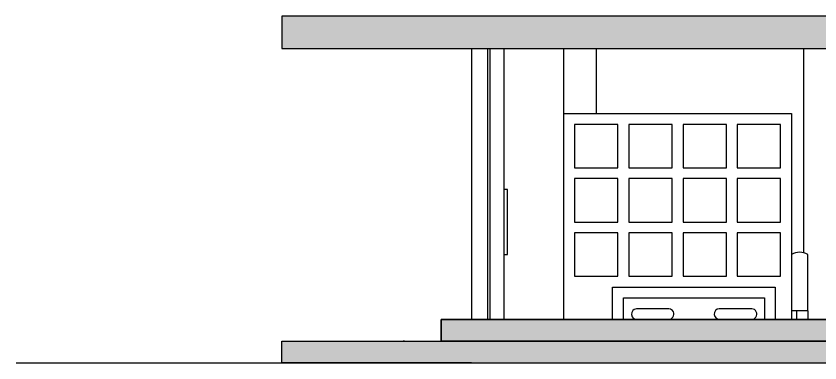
# Model space of a CAD drawing. Header units: centimetres. Extents: x -3096 to 17897, y -3131 to 15798.
# Drawn here: x 5778 to 6519, y 3353 to 3673 of the extents above; entities that cross this region are included whole.
import ezdxf

# ---------------------------------------------------------------- set-up
doc = ezdxf.new("R2010")
doc.units = ezdxf.units.CM
for name, color, linetype in [('arredi', 1, 'Continuous'), ('piu', 6, 'Continuous'), ('Riempimenti', 4, 'Continuous')]:
    doc.layers.add(name, color=color, linetype=linetype)

msp = doc.modelspace()

# ---------------------------------------------------------------- hatches: boundary and pattern name
at = {"layer": 'Riempimenti', "transparency": 33554462}
h = msp.add_hatch(color=256, dxfattribs=at)
h.dxf.hatch_style = 1
h.paths.add_polyline_path([(6977.83, 3673.29), (6022.82, 3673.29), (6022.82, 3643.29), (6197.83, 3643.29), (6977.83, 3643.29)])
h.paths.add_polyline_path([(6977.83, 3393.29), (6197.83, 3393.29), (6169.8, 3393.29), (6169.8, 3373.29), (6977.83, 3373.29)])
h.paths.add_polyline_path([(6977.83, 3373.29), (6169.8, 3373.29), (6022.83, 3373.29), (6022.83, 3353.29), (6197.83, 3353.29), (6977.83, 3353.29)])
h.paths.add_polyline_path([(7637.83, 3673.29), (7037.83, 3673.29), (7037.83, 3643.29), (7637.83, 3643.29)])
h.paths.add_polyline_path([(7637.83, 3373.29), (7037.83, 3373.29), (7037.83, 3353.29), (7637.83, 3353.29)])

# ---------------------------------------------------------------- linework, layer by layer
for p, q in [((6977.83, 3673.29), (6022.82, 3673.29)), ((6022.82, 3673.29), (6022.82, 3643.29)), ((6022.82, 3643.29), (6197.83, 3643.29)), ((6197.83, 3643.29), (6977.83, 3643.29)), ((6212.66, 3643.29), (6212.66, 3393.29)), ((6212.66, 3643.29), (6212.66, 3393.29)), ((6214.66, 3643.29), (6214.66, 3393.29)), ((6197.83, 3393.29), (6977.83, 3393.29)), ((6135.84, 3373.29), (6134.84, 3373.29)), ((5777.83, 3353.29), (7637.83, 3353.29)), ((6197.83, 3353.29), (6977.83, 3353.29))]:
    msp.add_line(p, q)
for points in [[(6977.83, 3373.29), (6169.8, 3373.29), (6169.8, 3393.29), (6977.83, 3393.29)], [(6197.83, 3353.29), (6022.83, 3353.29), (6022.83, 3373.29), (6977.83, 3373.29)]]:
    msp.add_lwpolyline(points)
msp.add_lwpolyline([(6977.83, 3393.29), (6169.8, 3393.29), (6169.8, 3373.29), (6977.83, 3373.29)], close=True)
at = {"layer": 'arredi'}
msp.add_line((6507.83, 3401.29), (6492.83, 3401.29), dxfattribs=at)
for points in [[(6282.83, 3393.29), (6282.83, 3583.29), (6492.83, 3583.29), (6492.83, 3393.29)], [(6292.83, 3573.29), (6292.83, 3533.29), (6332.83, 3533.29), (6332.83, 3573.29), (6292.83, 3573.29)], [(6342.83, 3573.29), (6342.83, 3533.29), (6382.83, 3533.29), (6382.83, 3573.29), (6342.83, 3573.29)], [(6392.83, 3573.29), (6392.83, 3533.29), (6432.83, 3533.29), (6432.83, 3573.29), (6392.83, 3573.29)], [(6442.83, 3573.29), (6442.83, 3533.29), (6482.83, 3533.29), (6482.83, 3573.29), (6442.83, 3573.29)], [(6292.83, 3523.29), (6292.83, 3483.29), (6332.83, 3483.29), (6332.83, 3523.29), (6292.83, 3523.29)], [(6342.83, 3523.29), (6342.83, 3483.29), (6382.83, 3483.29), (6382.83, 3523.29), (6342.83, 3523.29)], [(6392.83, 3523.29), (6392.83, 3483.29), (6432.83, 3483.29), (6432.83, 3523.29), (6392.83, 3523.29)], [(6442.83, 3523.29), (6442.83, 3483.29), (6482.83, 3483.29), (6482.83, 3523.29), (6442.83, 3523.29)], [(6227.83, 3453.29), (6230.83, 3453.29), (6230.83, 3513.29), (6227.83, 3513.29)], [(6292.83, 3473.29), (6292.83, 3433.29), (6332.83, 3433.29), (6332.83, 3473.29), (6292.83, 3473.29)], [(6342.83, 3473.29), (6342.83, 3433.29), (6382.83, 3433.29), (6382.83, 3473.29), (6342.83, 3473.29)], [(6392.83, 3473.29), (6392.83, 3433.29), (6432.83, 3433.29), (6432.83, 3473.29), (6392.83, 3473.29)], [(6442.83, 3473.29), (6442.83, 3433.29), (6482.83, 3433.29), (6482.83, 3473.29), (6442.83, 3473.29)], [(6492.83, 3453.29), (6492.83, 3453.29), (6492.83, 3433.29)], [(6507.83, 3401.29), (6507.83, 3453.29)], [(6327.83, 3393.29), (6327.83, 3423.29), (6477.83, 3423.29), (6477.83, 3393.29)], [(6337.83, 3393.29), (6337.83, 3413.29), (6467.83, 3413.29), (6467.83, 3393.29)], [(6379.83, 3403.29), (6349.83, 3403.29)], [(6456.26, 3403.31), (6426.26, 3403.31)], [(6507.83, 3401.29), (6507.83, 3393.29), (6497.83, 3393.29), (6497.83, 3401.29)]]:
    msp.add_lwpolyline(points, dxfattribs=at)
for centre, radius, start, end in [((6500.33, 3441.06), 14.35, 58.48391, 121.51609), ((6350.24, 3398.29), 5.02, 94.77152, 274.77152), ((6379.41, 3398.29), 5.02, 265.22848, 85.22848), ((6426.67, 3398.31), 5.02, 94.77152, 274.77152), ((6455.84, 3398.31), 5.02, 265.22848, 85.22848)]:
    msp.add_arc(centre, radius, start, end, dxfattribs=at)
at = {"layer": 'piu'}
for p, q in [((6197.83, 3643.29), (6197.83, 3393.29)), ((6197.83, 3643.29), (6227.5, 3643.29)), ((6227.83, 3393.29), (6227.83, 3643.29)), ((6282.83, 3583.29), (6282.83, 3643.29)), ((6312.83, 3643.29), (6312.83, 3583.29)), ((6503.83, 3643.29), (6503.83, 3454.98))]:
    msp.add_line(p, q, dxfattribs=at)

doc.saveas('drawing.dxf')
